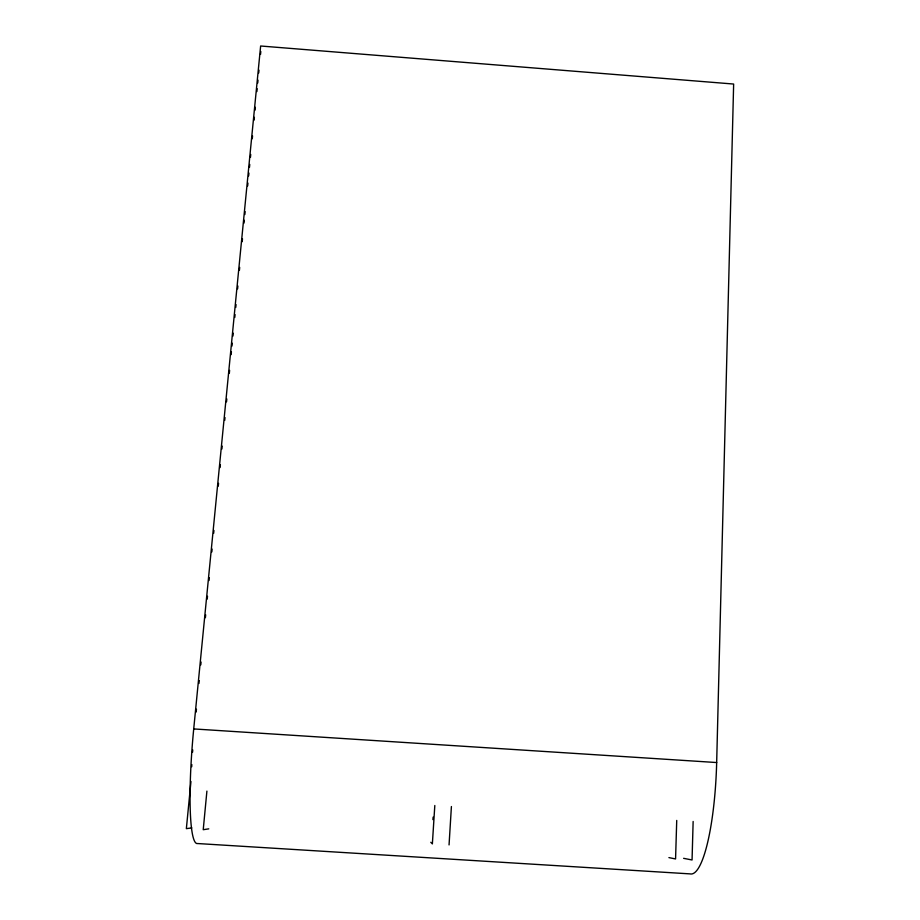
<?xml version="1.0" encoding="UTF-8"?>
<svg xmlns="http://www.w3.org/2000/svg" width="920" height="920" viewBox="0 0 920 920"><rect width="100%" height="100%" fill="white"/><g stroke="black" fill="none" stroke-linecap="round" stroke-linejoin="round"><path stroke-width="1.38" d="M716.668 762.542L733.643 84.042L260.636 46L193.717 728.928A108.606 13.742 -84.8 0 0 197.547 843.536L690.126 873.885A107.364 21.804 -88 0 0 716.668 762.542L193.717 728.928L194.488 729.203M693.139 821.468L692.058 859.981L683.617 858.325M676.729 820.433L675.567 858.958L668.909 857.601M449.052 844.928L451.409 806.541M434.815 805.506L432.365 843.893L430.79 842.283M206.908 791.096L203.228 829.702L208.771 828.851M196.167 712.045L196.443 709.182M198.961 683.456L199.249 680.593M200.79 664.872L201.066 662.009M205.401 617.688L205.677 614.824M207.218 599.104L207.506 596.24M209.035 580.52L209.323 577.656M211.841 551.919L212.117 549.067M213.658 533.335L213.934 530.472M218.281 486.151L218.558 483.299M220.098 467.567L220.374 464.715M221.915 448.983L222.191 446.119M224.71 420.394L224.998 417.53M226.527 401.81L226.814 398.947M229.333 373.209L229.609 370.346M231.15 354.625L231.426 351.762M231.989 346.046L232.265 343.183M232.967 336.041L233.243 333.178M234.784 317.457L235.071 314.594M235.761 307.441L236.049 304.589M237.59 288.857L237.866 286.005M239.407 270.273L239.683 267.409M242.202 241.684L242.477 238.82M244.018 223.088L244.306 220.236M244.858 214.509L245.145 211.657M247.664 185.92L247.94 183.057M248.641 175.915L248.917 173.052M249.481 167.336L249.757 164.473M250.458 157.331L250.734 154.468M252.275 138.736L252.552 135.884M254.092 120.152L254.38 117.3M255.07 110.147L255.357 107.284M256.898 91.563L257.174 88.699M257.738 82.984L258.014 80.12M258.715 72.979L258.991 70.115M260.532 54.395L260.808 51.532M190.958 781.459L186.357 828.655L191.82 827.908M433.147 817.109A91.712 2.576 -86.3 0 1 432.906 819.605M191.705 766.762A103.143 13.052 -84.8 0 1 191.82 764.566M192.567 752.203A103.143 13.052 -84.8 0 1 192.728 749.915"/></g></svg>
